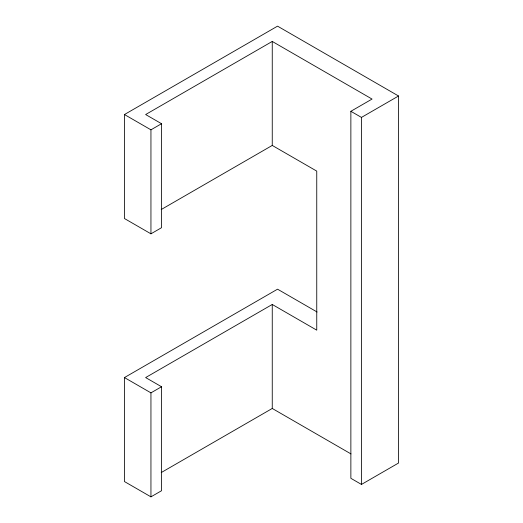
<?xml version="1.0" encoding="UTF-8"?>
<svg xmlns="http://www.w3.org/2000/svg" width="523" height="523" viewBox="0 0 523 523"><rect width="100%" height="100%" fill="white"/><g stroke="black" fill="none" stroke-linecap="round" stroke-linejoin="round"><path stroke-width="0.78" d="M124.454 114.537L277.55 26.15L398.546 96.003L398.546 463.025L361.465 484.435L350.868 478.316L350.868 111.294L372.056 99.063L272.254 41.441L145.642 114.537L161.535 123.716L161.535 227.701L150.944 233.82L124.454 218.529L124.454 114.537L150.944 129.828L161.535 123.716M161.208 209.546L272.254 145.433L316.755 171.119L316.755 330.163L272.254 304.471L145.642 377.567L161.535 386.745L161.535 490.731L150.944 496.85L124.454 481.559L124.454 377.567L277.55 289.18L317.108 312.015M350.868 111.294L361.465 117.413L398.546 96.003M124.454 377.567L150.944 392.865L161.535 386.745M161.208 472.576L272.254 408.463L350.972 453.912M361.465 117.413L361.465 484.435M272.254 41.441L272.254 145.433M272.254 304.471L272.254 408.463M150.944 129.828L150.944 233.82M150.944 392.865L150.944 496.85"/></g></svg>
